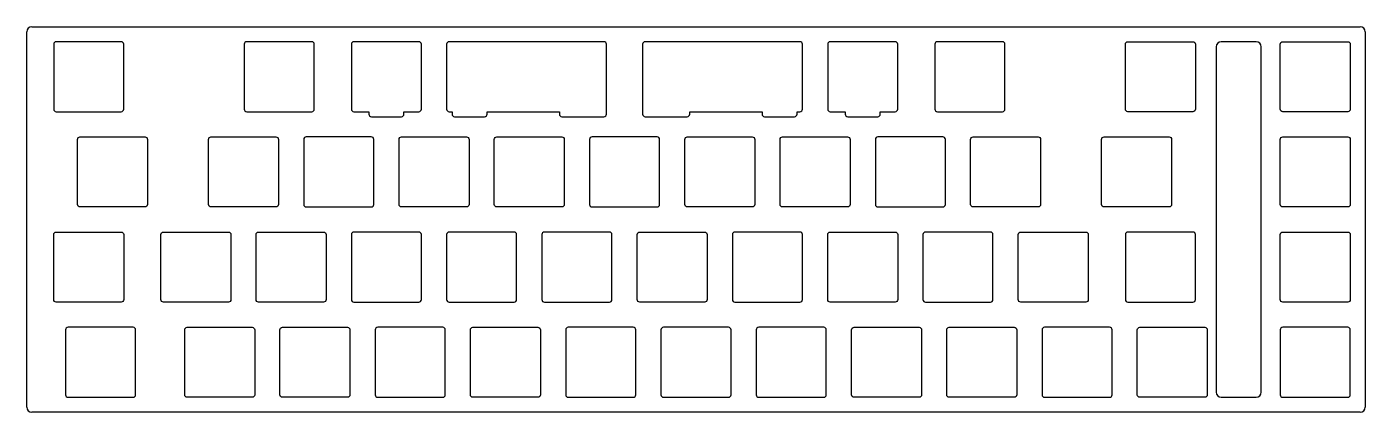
# Model space of a CAD drawing. Header units: millimetres. Extents: x -134 to 134, y -39 to 39.
import ezdxf

# ---------------------------------------------------------------- set-up
doc = ezdxf.new("R2010")
doc.units = ezdxf.units.MM
doc.header["$MEASUREMENT"] = 0

msp = doc.modelspace()

# ---------------------------------------------------------------- linework, layer by layer
for p, q in [((-133.825, -37.575), (-133.825, 37.575)), ((-132.825, 38.575), (132.825, 38.575)), ((133.825, 37.575), (133.825, -37.575)), ((-90.34375, 35.075), (-90.34375, 22.075)), ((-76.84375, 35.575), (-89.84375, 35.575)), ((-76.34375, 22.075), (-76.34375, 35.075)), ((-68.9125, 35.075), (-68.9125, 22.075)), ((-64.9125, 35.575), (-68.4125, 35.575)), ((-58.9125, 35.575), (-64.9125, 35.575)), ((-55.4125, 35.575), (-58.9125, 35.575)), ((-54.9125, 22.075), (-54.9125, 35.075)), ((-49.8625, 35.075), (-49.8625, 22.075)), ((-48.2755, 35.575), (-49.3625, 35.575)), ((-42.2755, 35.575), (-48.2755, 35.575)), ((-39.8375, 35.575), (-42.2755, 35.575)), ((-36.3625, 35.575), (-39.8375, 35.575)), ((-26.8375, 35.575), (-36.3625, 35.575)), ((-24.3995, 35.575), (-26.8125, 35.575)), ((-20.8125, 35.575), (-24.3995, 35.575)), ((-18.3995, 35.575), (-20.8125, 35.575)), ((-17.8995, 21.075), (-17.8995, 35.075)), ((-10.6755, 35.075), (-10.6755, 21.075)), ((-7.7625, 35.575), (-10.1755, 35.575)), ((-4.1755, 35.575), (-7.7625, 35.575)), ((-1.7625, 35.575), (-4.1755, 35.575)), ((7.7875, 35.575), (-1.7375, 35.575)), ((11.2625, 35.575), (7.7875, 35.575)), ((13.7005, 35.575), (11.2625, 35.575)), ((19.7005, 35.575), (13.7005, 35.575)), ((20.7875, 35.575), (19.7005, 35.575)), ((21.2875, 22.075), (21.2875, 35.075)), ((26.3375, 35.075), (26.3375, 22.075)), ((30.3375, 35.575), (26.8375, 35.575)), ((36.3375, 35.575), (30.3375, 35.575)), ((39.8375, 35.575), (36.3375, 35.575)), ((40.3375, 22.075), (40.3375, 35.075)), ((47.76875, 35.075), (47.76875, 22.075)), ((61.26875, 35.575), (48.26875, 35.575)), ((61.76875, 22.075), (61.76875, 35.075)), ((-89.84375, 21.575), (-76.84375, 21.575)), ((-68.4125, 21.575), (-65.4125, 21.575)), ((-65.4125, 21.575), (-65.4125, 21.075)), ((-58.4125, 21.075), (-58.4125, 21.575)), ((-58.4125, 21.575), (-55.4125, 21.575)), ((-49.3625, 21.575), (-48.7755, 21.575)), ((-48.7755, 21.575), (-48.7755, 21.075)), ((-41.7755, 21.575), (-39.8375, 21.575)), ((-41.7755, 21.075), (-41.7755, 21.575)), ((-39.8375, 21.575), (-36.3625, 21.575)), ((-36.3625, 21.575), (-27.3125, 21.575)), ((-27.3125, 21.575), (-27.3125, 21.075)), ((-1.2625, 21.075), (-1.2625, 21.575)), ((-1.2625, 21.575), (7.7875, 21.575)), ((7.7875, 21.575), (11.2625, 21.575)), ((11.2625, 21.575), (13.2005, 21.575)), ((13.2005, 21.575), (13.2005, 21.075)), ((20.2005, 21.575), (20.7875, 21.575)), ((20.2005, 21.075), (20.2005, 21.575)), ((26.8375, 21.575), (29.8375, 21.575)), ((29.8375, 21.575), (29.8375, 21.075)), ((36.8375, 21.075), (36.8375, 21.575)), ((36.8375, 21.575), (39.8375, 21.575)), ((48.26875, 21.575), (61.26875, 21.575)), ((-64.9125, 20.575), (-58.9125, 20.575)), ((-48.2755, 20.575), (-42.2755, 20.575)), ((-26.8125, 20.575), (-24.3995, 20.575)), ((-24.3995, 20.575), (-20.8125, 20.575)), ((-20.8125, 20.575), (-18.3995, 20.575)), ((-10.1755, 20.575), (-7.7625, 20.575)), ((-7.7625, 20.575), (-4.1755, 20.575)), ((-4.1755, 20.575), (-1.7625, 20.575)), ((13.7005, 20.575), (19.7005, 20.575)), ((30.3375, 20.575), (36.3375, 20.575)), ((132.825, -38.575), (-132.825, -38.575))]:
    msp.add_line(p, q)
for points in [[(-114.44375, 22.075), (-114.44375, 35.075, 0.414213562), (-114.94375, 35.575), (-127.94375, 35.575, 0.414213562), (-128.44375, 35.075), (-128.44375, 22.075, 0.414213562), (-127.94375, 21.575), (-114.94375, 21.575, 0.414213562)], [(99.86875, 22.075, -0.414213562), (99.36875, 21.575), (86.36875, 21.575, -0.414213562), (85.86875, 22.075), (85.86875, 35.075, -0.414213562), (86.36875, 35.575), (99.36875, 35.575, -0.414213562), (99.86875, 35.075)], [(130.825, 22.075, -0.414213562), (130.325, 21.575), (117.325, 21.575, -0.414213562), (116.825, 22.075), (116.825, 35.075, -0.414213562), (117.325, 35.575), (130.325, 35.575, -0.414213562), (130.825, 35.075)], [(-123.18125, 2.525, -0.414213562), (-123.68125, 3.025), (-123.68125, 16.025, -0.414213562), (-123.18125, 16.525), (-110.18125, 16.525, -0.414213562), (-109.68125, 16.025), (-109.68125, 3.025, -0.414213562), (-110.18125, 2.525)], [(-83.4875, 3.025, -0.414213562), (-83.9875, 2.525), (-96.9875, 2.525, -0.414213562), (-97.4875, 3.025), (-97.4875, 16.025, -0.414213562), (-96.9875, 16.525), (-83.9875, 16.525, -0.414213562), (-83.4875, 16.025)], [(-64.9375, 16.525), (-77.9375, 16.525, 0.414213562), (-78.4375, 16.025), (-78.4375, 3.025, 0.414213562), (-77.9375, 2.525), (-64.9375, 2.525, 0.414213562), (-64.4375, 3.025), (-64.4375, 16.025, 0.414213562)], [(-58.8875, 2.525, -0.414213562), (-59.3875, 3.025), (-59.3875, 16.025, -0.414213562), (-58.8875, 16.525), (-45.8875, 16.525, -0.414213562), (-45.3875, 16.025), (-45.3875, 3.025, -0.414213562), (-45.8875, 2.525)], [(-39.8375, 2.525, -0.414213562), (-40.3375, 3.025), (-40.3375, 16.025, -0.414213562), (-39.8375, 16.525), (-26.8375, 16.525, -0.414213562), (-26.3375, 16.025), (-26.3375, 3.025, -0.414213562), (-26.8375, 2.525)], [(-21.2875, 16.025), (-21.2875, 3.025, 0.414213562), (-20.7875, 2.525), (-7.7875, 2.525, 0.414213562), (-7.2875, 3.025), (-7.2875, 16.025, 0.414213562), (-7.7875, 16.525), (-20.7875, 16.525, 0.414213562)], [(-2.2375, 16.025, -0.414213562), (-1.7375, 16.525), (11.2625, 16.525, -0.414213562), (11.7625, 16.025), (11.7625, 3.025, -0.414213562), (11.2625, 2.525), (-1.7375, 2.525, -0.414213562), (-2.2375, 3.025)], [(30.3125, 16.525, -0.414213562), (30.8125, 16.025), (30.8125, 3.025, -0.414213562), (30.3125, 2.525), (17.3125, 2.525, -0.414213562), (16.8125, 3.025), (16.8125, 16.025, -0.414213562), (17.3125, 16.525)], [(49.3625, 16.525), (36.3625, 16.525, 0.414213562), (35.8625, 16.025), (35.8625, 3.025, 0.414213562), (36.3625, 2.525), (49.3625, 2.525, 0.414213562), (49.8625, 3.025), (49.8625, 16.025, 0.414213562)], [(54.9125, 16.025, -0.414213562), (55.4125, 16.525), (68.4125, 16.525, -0.414213562), (68.9125, 16.025), (68.9125, 3.025, -0.414213562), (68.4125, 2.525), (55.4125, 2.525, -0.414213562), (54.9125, 3.025)], [(81.10625, 16.025, -0.414213562), (81.60625, 16.525), (94.60625, 16.525, -0.414213562), (95.10625, 16.025), (95.10625, 3.025, -0.414213562), (94.60625, 2.525), (81.60625, 2.525, -0.414213562), (81.10625, 3.025)], [(130.325, 16.525, -0.414213562), (130.825, 16.025), (130.825, 3.025, -0.414213562), (130.325, 2.525), (117.325, 2.525, -0.414213562), (116.825, 3.025), (116.825, 16.025, -0.414213562), (117.325, 16.525)], [(-114.44375, -16.025, -0.414213562), (-114.94375, -16.525), (-127.94375, -16.525, -0.414213562), (-128.44375, -16.025), (-128.44375, -3.025, -0.414213562), (-127.94375, -2.525), (-114.94375, -2.525, -0.414213562), (-114.44375, -3.025)], [(-93.0125, -16.025, -0.414213562), (-93.5125, -16.525), (-106.5125, -16.525, -0.414213562), (-107.0125, -16.025), (-107.0125, -3.025, -0.414213562), (-106.5125, -2.525), (-93.5125, -2.525, -0.414213562), (-93.0125, -3.025)], [(-74.4625, -2.525, -0.414213562), (-73.9625, -3.025), (-73.9625, -16.025, -0.414213562), (-74.4625, -16.525), (-87.4625, -16.525, -0.414213562), (-87.9625, -16.025), (-87.9625, -3.025, -0.414213562), (-87.4625, -2.525)], [(-54.9125, -16.025), (-54.9125, -3.025, 0.414213562), (-55.4125, -2.525), (-68.4125, -2.525, 0.414213562), (-68.9125, -3.025), (-68.9125, -16.025, 0.414213562), (-68.4125, -16.525), (-55.4125, -16.525, 0.414213562)], [(-36.3625, -2.525), (-49.3625, -2.525, 0.414213562), (-49.8625, -3.025), (-49.8625, -16.025, 0.414213562), (-49.3625, -16.525), (-36.3625, -16.525, 0.414213562), (-35.8625, -16.025), (-35.8625, -3.025, 0.414213562)], [(-30.8125, -3.025), (-30.8125, -16.025, 0.414213562), (-30.3125, -16.525), (-17.3125, -16.525, 0.414213562), (-16.8125, -16.025), (-16.8125, -3.025, 0.414213562), (-17.3125, -2.525), (-30.3125, -2.525, 0.414213562)], [(-11.2625, -16.525, -0.414213562), (-11.7625, -16.025), (-11.7625, -3.025, -0.414213562), (-11.2625, -2.525), (1.7375, -2.525, -0.414213562), (2.2375, -3.025), (2.2375, -16.025, -0.414213562), (1.7375, -16.525)], [(7.2875, -3.025), (7.2875, -16.025, 0.414213562), (7.7875, -16.525), (20.7875, -16.525, 0.414213562), (21.2875, -16.025), (21.2875, -3.025, 0.414213562), (20.7875, -2.525), (7.7875, -2.525, 0.414213562)], [(40.3375, -16.025, -0.414213562), (39.8375, -16.525), (26.8375, -16.525, -0.414213562), (26.3375, -16.025), (26.3375, -3.025, -0.414213562), (26.8375, -2.525), (39.8375, -2.525, -0.414213562), (40.3375, -3.025)], [(59.3875, -16.025), (59.3875, -3.025, 0.414213562), (58.8875, -2.525), (45.8875, -2.525, 0.414213562), (45.3875, -3.025), (45.3875, -16.025, 0.414213562), (45.8875, -16.525), (58.8875, -16.525, 0.414213562)], [(78.4375, -16.025, -0.414213562), (77.9375, -16.525), (64.9375, -16.525, -0.414213562), (64.4375, -16.025), (64.4375, -3.025, -0.414213562), (64.9375, -2.525), (77.9375, -2.525, -0.414213562), (78.4375, -3.025)], [(85.86875, -3.025), (85.86875, -16.025, 0.414213562), (86.36875, -16.525), (99.36875, -16.525, 0.414213562), (99.86875, -16.025), (99.86875, -3.025, 0.414213562), (99.36875, -2.525), (86.36875, -2.525, 0.414213562)], [(117.325, -16.525, -0.414213562), (116.825, -16.025), (116.825, -3.025, -0.414213562), (117.325, -2.525), (130.325, -2.525, -0.414213562), (130.825, -3.025), (130.825, -16.025, -0.414213562), (130.325, -16.525)], [(-125.5625, -35.575), (-112.5625, -35.575, 0.414213562), (-112.0625, -35.075), (-112.0625, -22.075, 0.414213562), (-112.5625, -21.575), (-125.5625, -21.575, 0.414213562), (-126.0625, -22.075), (-126.0625, -35.075, 0.414213562)], [(-88.25, -35.075, -0.414213562), (-88.75, -35.575), (-101.75, -35.575, -0.414213562), (-102.25, -35.075), (-102.25, -22.075, -0.414213562), (-101.75, -21.575), (-88.75, -21.575, -0.414213562), (-88.25, -22.075)], [(-82.7, -35.575, -0.414213562), (-83.2, -35.075), (-83.2, -22.075, -0.414213562), (-82.7, -21.575), (-69.7, -21.575, -0.414213562), (-69.2, -22.075), (-69.2, -35.075, -0.414213562), (-69.7, -35.575)], [(-64.15, -22.075), (-64.15, -35.075, 0.414213562), (-63.65, -35.575), (-50.65, -35.575, 0.414213562), (-50.15, -35.075), (-50.15, -22.075, 0.414213562), (-50.65, -21.575), (-63.65, -21.575, 0.414213562)], [(-31.1, -35.075, -0.414213562), (-31.6, -35.575), (-44.6, -35.575, -0.414213562), (-45.1, -35.075), (-45.1, -22.075, -0.414213562), (-44.6, -21.575), (-31.6, -21.575, -0.414213562), (-31.1, -22.075)], [(-12.05, -35.075), (-12.05, -22.075, 0.414213562), (-12.55, -21.575), (-25.55, -21.575, 0.414213562), (-26.05, -22.075), (-26.05, -35.075, 0.414213562), (-25.55, -35.575), (-12.55, -35.575, 0.414213562)], [(6.5, -21.575), (-6.5, -21.575, 0.414213562), (-7, -22.075), (-7, -35.075, 0.414213562), (-6.5, -35.575), (6.5, -35.575, 0.414213562), (7, -35.075), (7, -22.075, 0.414213562)], [(12.55, -35.575), (25.55, -35.575, 0.414213562), (26.05, -35.075), (26.05, -22.075, 0.414213562), (25.55, -21.575), (12.55, -21.575, 0.414213562), (12.05, -22.075), (12.05, -35.075, 0.414213562)], [(44.6, -21.575, -0.414213562), (45.1, -22.075), (45.1, -35.075, -0.414213562), (44.6, -35.575), (31.6, -35.575, -0.414213562), (31.1, -35.075), (31.1, -22.075, -0.414213562), (31.6, -21.575)], [(63.65, -21.575, -0.414213562), (64.15, -22.075), (64.15, -35.075, -0.414213562), (63.65, -35.575), (50.65, -35.575, -0.414213562), (50.15, -35.075), (50.15, -22.075, -0.414213562), (50.65, -21.575)], [(82.7, -21.575), (69.7, -21.575, 0.414213562), (69.2, -22.075), (69.2, -35.075, 0.414213562), (69.7, -35.575), (82.7, -35.575, 0.414213562), (83.2, -35.075), (83.2, -22.075, 0.414213562)], [(88.75, -35.575, -0.414213562), (88.25, -35.075), (88.25, -22.075, -0.414213562), (88.75, -21.575), (101.75, -21.575, -0.414213562), (102.25, -22.075), (102.25, -35.075, -0.414213562), (101.75, -35.575)], [(116.825, -22.075), (116.825, -35.075, 0.414213562), (117.325, -35.575), (130.325, -35.575, 0.414213562), (130.825, -35.075), (130.825, -22.075, 0.414213562), (130.325, -21.575), (117.325, -21.575, 0.414213562)]]:
    msp.add_lwpolyline(points, format="xyb", close=True)
at = {"linetype": 'Continuous'}
msp.add_lwpolyline([(104.0375, 34.575), (104.0375, -34.575, 0.414213562), (105.0375, -35.575), (112.0375, -35.575, 0.414213562), (113.0375, -34.575), (113.0375, 34.575, 0.414213562), (112.0375, 35.575), (105.0375, 35.575, 0.414213562)], format="xyb", close=True, dxfattribs=at)
for centre, radius, start, end in [((-132.825, 37.575), 1, 90, 180), ((132.825, 37.575), 1, 360, 90), ((-89.84375, 35.075), 0.5, 90, 180), ((-76.84375, 35.075), 0.5, 0, 90), ((-68.4125, 35.075), 0.5, 90, 180), ((-55.4125, 35.075), 0.5, 0, 90), ((-49.3625, 35.075), 0.5, 90, 180), ((-26.8375, 35.075), 0.5, 88.567456, 90), ((-26.8125, 35.075), 0.5, 90, 91.432544), ((-18.3995, 35.075), 0.5, 0, 90), ((-10.1755, 35.075), 0.5, 90, 180), ((-1.7625, 35.075), 0.5, 88.567456, 90), ((-1.7375, 35.075), 0.5, 90, 91.432544), ((20.7875, 35.075), 0.5, 0, 90), ((26.8375, 35.075), 0.5, 90, 180), ((39.8375, 35.075), 0.5, 0, 90), ((48.26875, 35.075), 0.5, 90, 180), ((61.26875, 35.075), 0.5, 0, 90), ((-89.84375, 22.075), 0.5, 180, 270), ((-76.84375, 22.075), 0.5, 270, 0), ((-68.4125, 22.075), 0.5, 180, 270), ((-55.4125, 22.075), 0.5, 270, 0), ((-49.3625, 22.075), 0.5, 180, 270), ((20.7875, 22.075), 0.5, 270, 0), ((26.8375, 22.075), 0.5, 180, 270), ((39.8375, 22.075), 0.5, 270, 0), ((48.26875, 22.075), 0.5, 180, 270), ((61.26875, 22.075), 0.5, 270, 0), ((-64.9125, 21.075), 0.5, 180, 270), ((-58.9125, 21.075), 0.5, 270, 0), ((-48.2755, 21.075), 0.5, 180, 270), ((-42.2755, 21.075), 0.5, 270, 0), ((-26.8125, 21.075), 0.5, 180, 270), ((-18.3995, 21.075), 0.5, 270, 0), ((-10.1755, 21.075), 0.5, 180, 270), ((-1.7625, 21.075), 0.5, 270, 0), ((13.7005, 21.075), 0.5, 180, 270), ((19.7005, 21.075), 0.5, 270, 0), ((30.3375, 21.075), 0.5, 180, 270), ((36.3375, 21.075), 0.5, 270, 0), ((-132.825, -37.575), 1, 180, 270), ((132.825, -37.575), 1, 270, 0)]:
    msp.add_arc(centre, radius, start, end)

doc.saveas('drawing.dxf')
